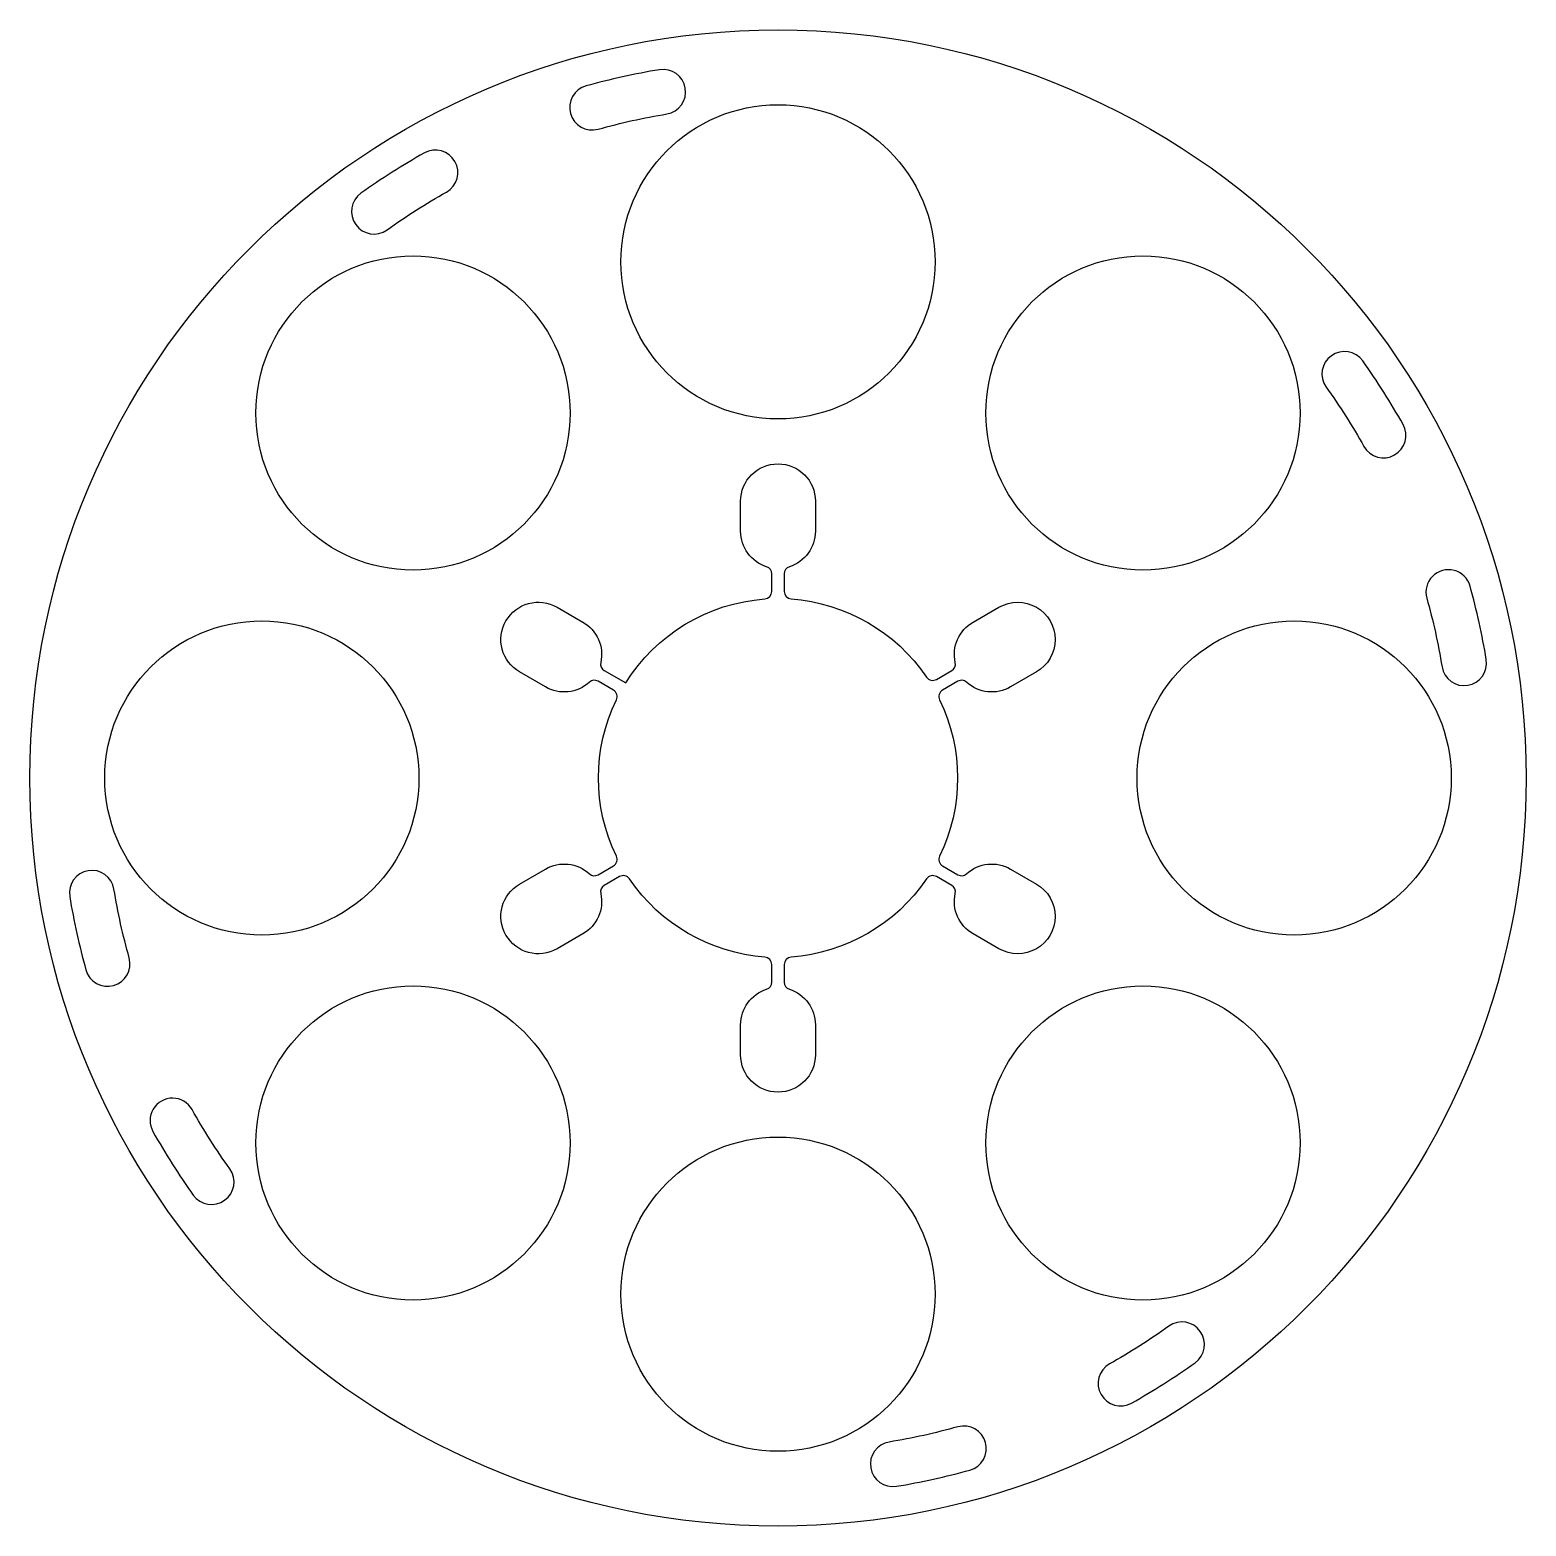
# Model space of a CAD drawing. Header units: millimetres. Extents: x -100 to 100, y -100 to 100.
import ezdxf

# ---------------------------------------------------------------- set-up
doc = ezdxf.new("R2010")
doc.units = ezdxf.units.MM
doc.layers.get('0').update_dxf_attribs({"linetype": 'CONTINUOUS'})

msp = doc.modelspace()

# ---------------------------------------------------------------- linework, layer by layer
for points in [[(-14.85, 88.77, 1), (-15.84, 94.68, 0.026186), (-25.65, 92.51, 1), (-24.05, 86.73, -0.026186)], [(-44.32, 78.33, 1), (-47.27, 83.55, 0.026186), (-55.75, 78.16, 1), (-52.26, 73.27, -0.026186)], [(78.33, 44.32, 1), (83.55, 47.27, 0.026186), (78.16, 55.75, 1), (73.27, 52.26, -0.026186)], [(-0.83, 27.28, 0.326305), (-1.52, 28.24, -0.326305), (-5, 33), (-5, 37, -1), (5, 37), (5, 33, -0.326305), (1.52, 28.24, 0.326305), (0.83, 27.28), (0.83, 24.93, 0.392966), (1.75, 23.94, -0.229146), (19.85, 13.49, 0.392966), (21.18, 13.18), (23.22, 14.36, 0.326305), (23.69, 15.44, -0.326305), (26.08, 20.83), (29.54, 22.83, -1), (34.54, 14.17), (31.08, 12.17, -0.326305), (25.21, 12.8, 0.326305), (24.04, 12.93), (22.01, 11.75, 0.392966), (21.61, 10.45, -0.229146), (21.61, -10.45, 0.392966), (22.01, -11.75), (24.04, -12.93, 0.326305), (25.21, -12.8, -0.326305), (31.08, -12.17), (34.54, -14.17, -1), (29.54, -22.83), (26.08, -20.83, -0.326305), (23.69, -15.44, 0.326305), (23.22, -14.36), (21.18, -13.18, 0.392966), (19.85, -13.49, -0.229146), (1.75, -23.94, 0.392966), (0.83, -24.93), (0.83, -27.28, 0.326305), (1.52, -28.24, -0.326305), (5, -33), (5, -37, -1), (-5, -37), (-5, -33, -0.326305), (-1.52, -28.24, 0.326305), (-0.83, -27.28), (-0.83, -24.93, 0.392966), (-1.75, -23.94, -0.229146), (-19.85, -13.49, 0.392966), (-21.18, -13.18), (-23.22, -14.36, 0.326305), (-23.69, -15.44, -0.326305), (-26.08, -20.83), (-29.54, -22.83, -1), (-34.54, -14.17), (-31.08, -12.17, -0.326305), (-25.21, -12.8, 0.326305), (-24.04, -12.93), (-22.01, -11.75, 0.392966), (-21.61, -10.45, -0.229146), (-21.61, 10.45, 0.392966), (-22.01, 11.75), (-24.04, 12.93, 0.326305), (-25.21, 12.8, -0.326305), (-31.08, 12.17), (-34.54, 14.17, -1), (-29.54, 22.83), (-26.08, 20.83, -0.326305), (-23.69, 15.44, 0.326305), (-23.22, 14.36), (-20.36, 12.71, -0.239347), (-1.75, 23.94, 0.392966), (-0.83, 24.93)], [(88.77, 14.85, 1), (94.68, 15.84, 0.026186), (92.51, 25.65, 1), (86.73, 24.05, -0.026186)], [(-88.77, -14.85, 1), (-94.68, -15.84, 0.026186), (-92.51, -25.65, 1), (-86.73, -24.05, -0.026186)], [(-78.33, -44.32, 1), (-83.55, -47.27, 0.026186), (-78.16, -55.75, 1), (-73.27, -52.26, -0.026186)], [(44.32, -78.33, 1), (47.27, -83.55, 0.026186), (55.75, -78.16, 1), (52.26, -73.27, -0.026186)], [(14.85, -88.77, 1), (15.84, -94.68, 0.026186), (25.65, -92.51, 1), (24.05, -86.73, -0.026186)]]:
    msp.add_lwpolyline(points, format="xyb", close=True)
for centre, radius in [((0, 0), 100), ((0, 69), 21), ((-48.79, 48.79), 21), ((48.79, 48.79), 21), ((-69, 0), 21), ((69, 0), 21), ((-48.79, -48.79), 21), ((48.79, -48.79), 21), ((0, -69), 21)]:
    msp.add_circle(centre, radius)

doc.saveas('drawing.dxf')
